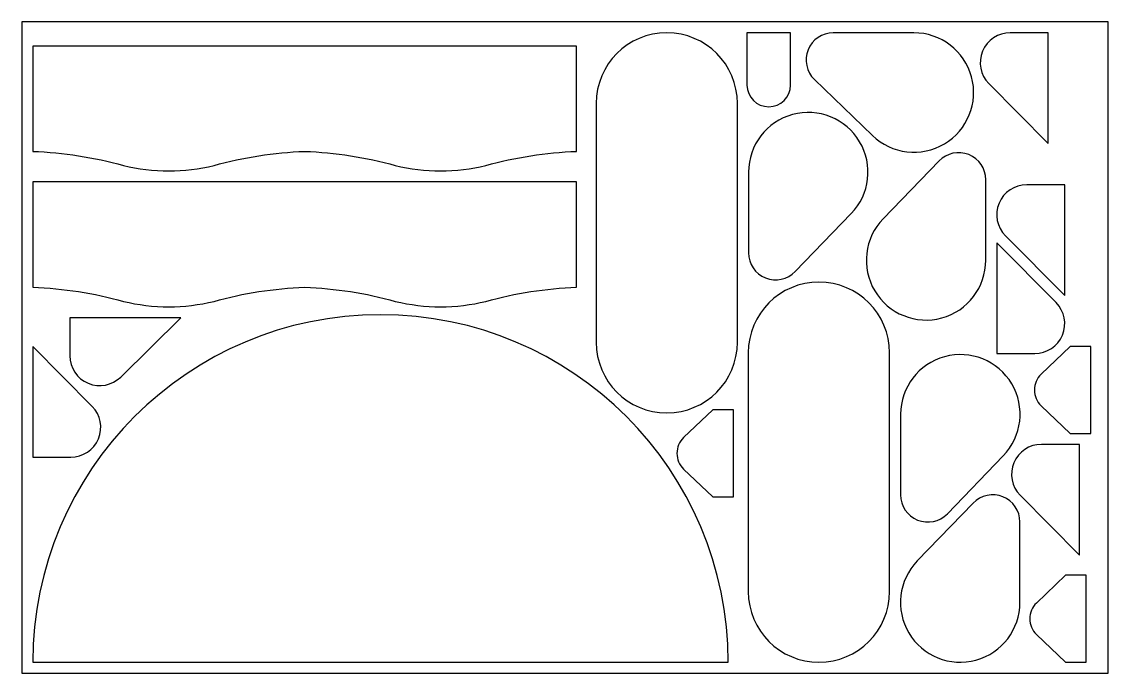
# Model space of a CAD drawing. Header units: metres. Extents: x 0 to 1000, y 0 to 600.
import ezdxf

# ---------------------------------------------------------------- set-up
doc = ezdxf.new("R2010")
doc.units = ezdxf.units.M

msp = doc.modelspace()

# ---------------------------------------------------------------- linework, layer by layer
msp.add_lwpolyline([(0, 0), (1000, 0), (1000, 600), (0, 600)], close=True)
for points in [[(528.7, 304.8, 1), (658.7, 304.8), (658.7, 524.8, 1), (528.7, 524.8)], [(707.5, 589.7), (667.5, 589.7), (667.5, 541.7, 1), (707.5, 541.7)], [(729.5, 546.8), (782.9, 495.3, 1.48324), (821.1, 589.8), (746.9, 589.8, 0.6742)], [(944.7, 487.8), (944.7, 589.8), (909.7, 589.8, 0.66617), (890.1, 543)], [(260.4, 480.6, -0.05853), (343.8, 467.6, 0.1199), (427.2, 467.6, -0.05853), (510.6, 480.6), (510.6, 577.6), (10.2, 577.6), (10.2, 480.6, -0.05853), (93.6, 467.6, 0.1199), (177, 467.6, -0.05853)], [(711.9, 369.9), (763.4, 423.3, 1.48324), (668.9, 461.5), (668.9, 387.3, 0.6742)], [(844.3, 471.8), (792.8, 418.5, 1.48324), (887.3, 380.3), (887.3, 454.5, 0.6742)], [(260.4, 355.5, -0.05853), (343.8, 342.5, 0.1199), (427.2, 342.5, -0.05853), (510.6, 355.5), (510.6, 452.5), (10.2, 452.5), (10.2, 355.5, -0.05853), (93.6, 342.5, 0.1199), (177, 342.5, -0.05853)], [(959.9, 347.8), (959.9, 449.8), (924.9, 449.8, 0.66617), (905.3, 402.9)], [(897.4, 396.5), (897.4, 294.5), (932.4, 294.5, 0.66617), (952, 341.3)], [(668.7, 75.2, 1), (798.7, 75.2), (798.7, 295.2, 1), (668.7, 295.2)], [(10.2, 10.2), (650.2, 10.2, 1)], [(146.3, 327.4), (44.3, 327.4), (44.3, 292.4, 0.66617), (91.1, 272.8)], [(10.2, 301), (10.2, 199), (45.2, 199, 0.66617), (64.8, 245.8)], [(984, 220.9), (984, 300.9), (965, 300.9), (938.2, 275.4, 0.42857), (938.2, 246.4), (965, 220.9)], [(851.9, 146.9), (903.4, 200.3, 1.48324), (808.9, 238.5), (808.9, 164.3, 0.6742)], [(655, 162.5), (655, 242.5), (636, 242.5), (609.2, 217, 0.42857), (609.2, 188), (636, 162.5)], [(973.5, 108.8), (973.5, 210.8), (938.5, 210.8, 0.66617), (918.9, 164)], [(875.7, 156.7), (824.2, 103.4, 1.48324), (918.7, 65.2), (918.7, 139.4, 0.6742)], [(979.7, 10.2), (979.7, 90.2), (960.7, 90.2), (933.9, 64.7, 0.42857), (933.9, 35.7), (960.7, 10.2)]]:
    msp.add_lwpolyline(points, format="xyb", close=True)

doc.saveas('drawing.dxf')
